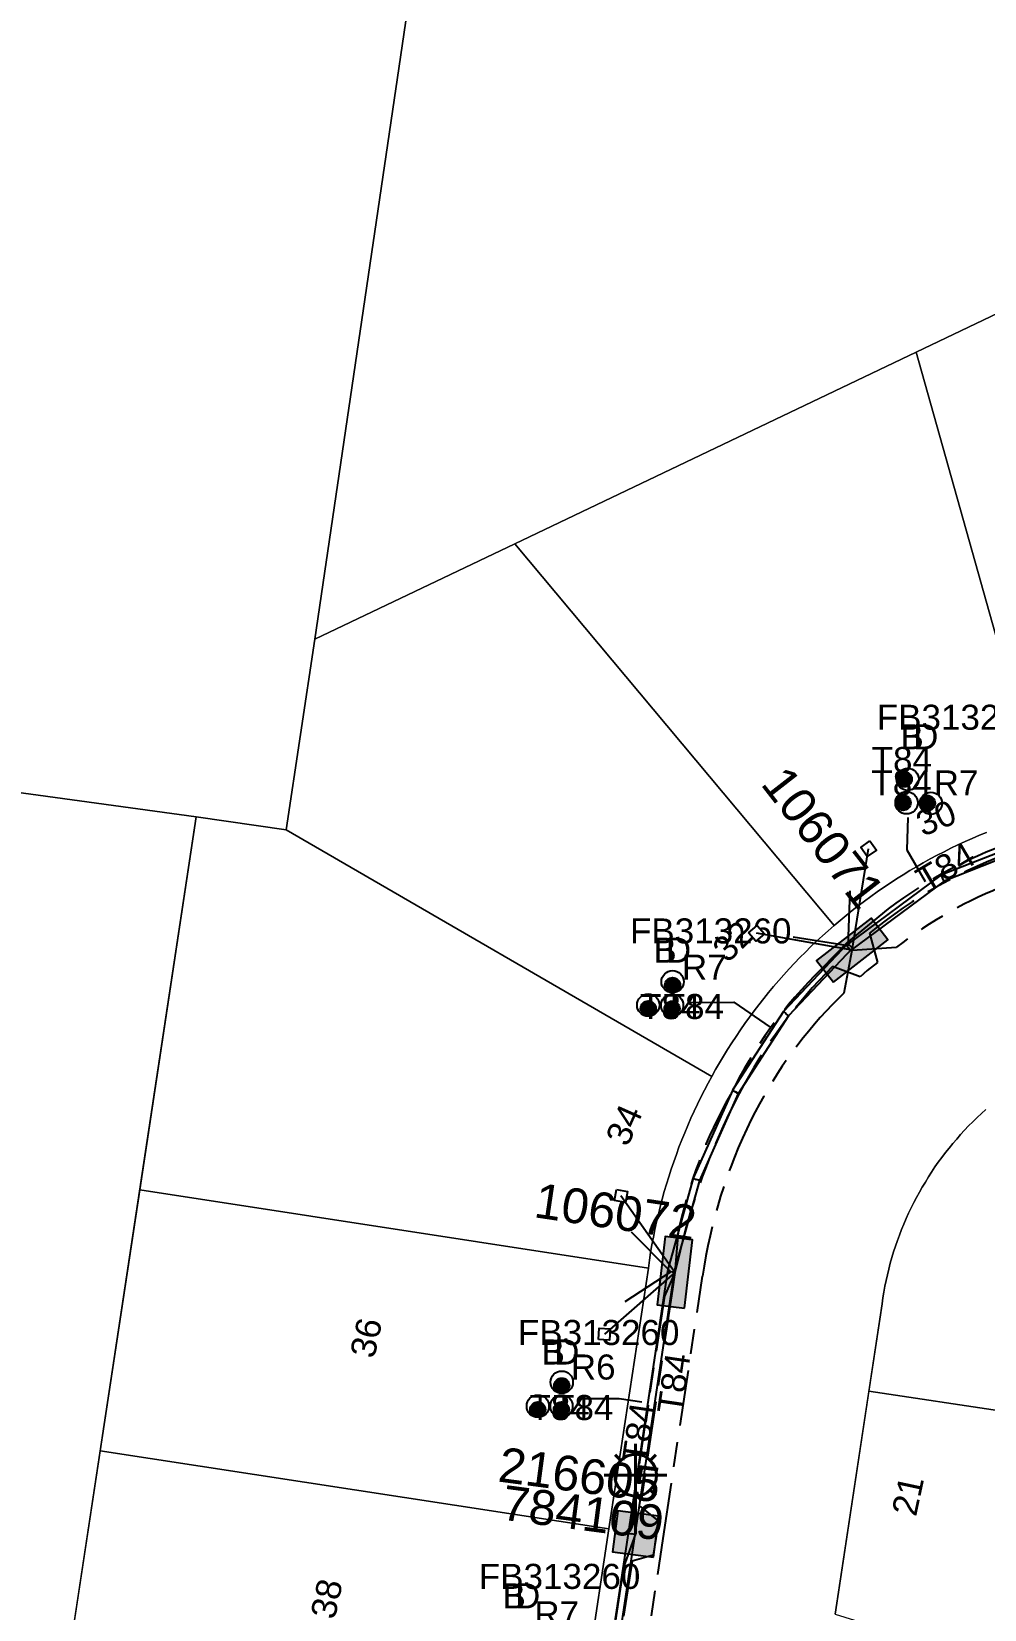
# Model space of a CAD drawing. Header units: metres. Extents: x 282960 to 285195, y 6134329 to 6136665.
# Drawn here: x 283184.7 to 283253.1, y 6135698.1 to 6135811.4 of the extents above; entities that cross this region are included whole.
import ezdxf
from ezdxf.enums import TextEntityAlignment as Align

# ---------------------------------------------------------------- set-up
doc = ezdxf.new("R2010")
doc.units = ezdxf.units.M
doc.linetypes.add('Cable Exist UG', pattern=[8.2, 4, -1.2, 1.8, -1.2])
doc.layers.get('0').update_dxf_attribs({"color": 6})
doc.layers.add('Cadastre Land Parcels_SP_EXT', color=9, linetype='Continuous', lineweight=5)
doc.layers.add('Cadastre Roads_SP_EXT', color=9, linetype='Continuous', lineweight=5)
for name, color, linetype in [('Duct_SP_EXT', 7, 'Continuous'), ('Equip_SP_SL_EXT', 7, 'Continuous'), ('Mains_LV_EXT', 7, 'Continuous'), ('Mains_SL_EXT', 7, 'Continuous'), ('Services_SP_EXT', 7, 'Continuous'), ('SupportsUG_SP_LV_EXT', 7, 'Continuous'), ('SupportsUG_SP_LV_SL_EXT', 7, 'Continuous'), ('Trench_SP_EXT', 7, 'Continuous')]:
    doc.layers.add(name, color=color, linetype=linetype)
doc.styles.add('COLUMN_LABEL', font='arial.ttf')
doc.styles.add('iecARIAL', font='arial.ttf', dxfattribs={"height": 2})
doc.styles.add('POLE_LABEL', font='arial.ttf')
doc.styles.get("Standard").update_dxf_attribs({"font": 'arial.ttf'})

# ---------------------------------------------------------------- blocks, each defined once
blk = doc.blocks.new('COLUMN_EXT')
blk.add_hatch(color=256).paths.add_polyline_path([(-1.49, 1.48), (-1.49, -1.49), (1.48, -1.49), (1.48, 1.48)])
blk.add_lwpolyline([(-1.49, -1.49), (1.48, -1.49), (1.48, 1.48), (-1.49, 1.48)], close=True)
for tag, height, style, flags, p in [('ASSET_NUM', 2.5, 'COLUMN_LABEL', 8, (2, 2)), ('STRUCTURE_PLANT_NUMBER', 0.2, 'POLE_LABEL', 9, (1.81, 0.03)), ('STREET_CODE', 0.2, 'COLUMN_LABEL', 9, (1.81, -0.2))]:
    blk.add_attdef(tag, text='', height=height, dxfattribs=dict(style=style, flags=flags)).set_placement(p, align=Align.MIDDLE_LEFT)
at = {"flags": 9}
for tag, p in [('COLUMN_TYPE', (1.81, -0.4)), ('OWNED_BY', (1.81, -0.6)), ('STATE', (1.81, -0.8)), ('USAGE', (1.81, -1)), ('LEGEND', (1.81, -1.2)), ('STREETNAME', (1.81, -1.6)), ('SUBURB', (1.81, -1.8)), ('LOCATION', (1.81, -1.4)), ('NOTES', (1.81, -2))]:
    blk.add_attdef(tag, text='', height=0.2, dxfattribs=at).set_placement(p, align=Align.MIDDLE_LEFT)
at = {"flags": 1}
blk.add_attdef('Z', (1.81, -2.35), '', height=0.2, dxfattribs=at)
blk = doc.blocks.new('PILLAR_EXT')
blk.add_hatch(color=256).paths.add_polyline_path([(-2.475, 0.99), (-2.475, -0.99), (2.475, -0.99), (2.475, 0.99)])
blk.add_lwpolyline([(-2.475, -0.99), (2.475, -0.99), (2.475, 0.99), (-2.475, 0.99)], close=True)
at = {"style": 'iecARIAL', "flags": 8}
blk.add_attdef('ASSET_NUM', (1.5, 3.5), '', height=2.5, dxfattribs=at)
for tag, p, flags in [('OWNED_BY', (0, -0.2), 9), ('STATE', (0, -0.4), 9), ('SUPPORT_TYPE', (0, -0.6), 9), ('USAGE', (0, -0.8), 9), ('LEGEND', (0, -1), 9), ('LOCATION', (0, -1.2), 9), ('STREETNAME', (0, -1.8), 9), ('SUBURB', (0, -2), 1), ('NOTES', (0, -1.4), 9), ('PARENT', (0, -1.6), 9)]:
    blk.add_attdef(tag, p, '', height=0.2, dxfattribs=dict(flags=flags))
blk = doc.blocks.new('DUCT_EXT')
blk.add_circle((0, 0.8), 0.8)
at = {"flags": 1}
blk.add_attdef('Z', (0, 0), '', height=0.2, dxfattribs=at)
at = {"flags": 9}
for tag, p in [('DUCT_CODE', (0, 0)), ('XSECT_TYPE', (0, -0.2)), ('STATE', (0, -0.6)), ('FB_REFERENCE', (0, -0.4)), ('NOTES', (0, -0.8))]:
    blk.add_attdef(tag, text='', height=0.2, dxfattribs=at).set_placement(p, align=Align.MIDDLE_LEFT)
blk = doc.blocks.new('SL_LANTERN_EXT')
at = {"lineweight": 40}
for p, q in [((-1.46, 5.68), (-1.06, 5.28)), ((0, 1.97), (0, 6.47)), ((1.46, 5.68), (1.06, 5.28)), ((-2.25, 4.22), (2.25, 4.22)), ((-1.46, 2.76), (-1.06, 3.16)), ((0, 0), (0, 2.72)), ((1.46, 2.76), (1.06, 3.16))]:
    blk.add_line(p, q, dxfattribs=at)
blk.add_circle((0, 4.22), 1.5, dxfattribs=at)
at = {"style": 'iecARIAL', "flags": 8}
blk.add_attdef('ASSET_NUM', (1.5, 1.5), '', height=2.5, dxfattribs=at)
for tag, p, height, flags in [('CONSTRUCTED_VOLTAGE', (0.98, -0.65), 0.2, 9), ('CONTROL_TYPE', (0.98, -0.85), 0.2, 9), ('LANTERN_PURPOSE', (0.98, -1.05), 0.2, 9), ('LANTERN_TYPE', (0.98, -1.25), 0.2, 9), ('LNUMBER', (2.18, -3.25), 2.5, 8), ('OPERATING_VOLTAGE', (0.98, -1.65), 0.2, 9), ('ORIENTATION', (0.98, -1.85), 0.2, 9), ('OWNED_BY', (0.98, -2.05), 0.2, 9), ('STATE', (0.98, -2.25), 0.2, 9), ('NO_PHASES', (0.98, -1.45), 0.2, 9), ('USAGE', (0.98, -2.45), 0.2, 9), ('CEXIST', (0.98, -2.65), 0.2, 9), ('CNEW', (0.98, -2.85), 0.2, 9), ('CNUMBER', (0.98, -3.05), 0.2, 9), ('CREMOVE', (0.98, -3.25), 0.2, 9), ('CREPLACE', (0.98, -3.45), 0.2, 9), ('LKINGHEIGHT', (0.98, -3.65), 0.2, 9), ('LBRACKET', (0.98, -3.85), 0.2, 9), ('LBRACKETVOCAB', (0.98, -4.05), 0.2, 9), ('LCATEGORY', (0.98, -4.25), 0.2, 9), ('LCHARGE1', (0.98, -4.45), 0.2, 9), ('LCHARGE1PERCENT', (0.98, -4.65), 0.2, 9), ('LCHARGE2', (0.98, -4.85), 0.2, 9), ('LCHARGE2PERCENT', (0.98, -5.05), 0.2, 9), ('LCHARGE3', (0.98, -5.25), 0.2, 9), ('LCHARGE3PERCENT', (0.98, -5.45), 0.2, 9), ('LEXIST', (0.98, -5.65), 0.2, 9), ('LLAMP', (0.98, -5.85), 0.2, 9), ('LLAMPVOCAB', (0.98, -6.05), 0.2, 9), ('LMAST', (0.98, -6.25), 0.2, 9), ('LMASTVOCAB', (0.98, -6.45), 0.2, 9), ('LNEW', (0.98, -6.65), 0.2, 9), ('LANTNUMBER', (0.98, -6.85), 0.2, 9), ('LOUTREACH', (0.98, -7.25), 0.2, 9), ('LOUTREACHVOCAB', (0.98, -7.45), 0.2, 9), ('LRATECODE', (0.98, -7.65), 0.2, 9), ('LREMOVE', (0.98, -7.85), 0.2, 9), ('LREPLACE', (0.98, -8.05), 0.2, 9), ('STREETNAME', (0.98, -9.25), 0.2, 9), ('LTYPE', (0.98, -8.25), 0.2, 9), ('LTYPEVOCAB', (0.98, -8.45), 0.2, 9), ('LEGEND', (0.98, -8.65), 0.2, 9), ('LOCATION', (0.98, -8.85), 0.2, 9), ('NOTES', (0.98, -9.05), 0.2, 9), ('SUBURB', (0.98, -9.45), 0.2, 1)]:
    blk.add_attdef(tag, p, '', height=height, dxfattribs=dict(flags=flags))
blk = doc.blocks.new('CCP_EXT')
at = {"flags": 9}
for tag, p in [('STATE', (0, -1.8)), ('LEGEND', (0, -1.4)), ('LIFE_SUPPORT', (0, -1.6)), ('NOTES', (0, -2))]:
    blk.add_attdef(tag, text='', height=0.2, dxfattribs=at).set_placement(p, align=Align.MIDDLE_LEFT)
blk.add_wipeout([(0, 0.57), (0.57, 0), (0, -0.57), (-0.57, 0)])
blk.add_lwpolyline([(-0.57, 0), (0, 0.57), (0.57, 0), (0, -0.57), (-0.57, 0)])
at = {"flags": 1}
blk.add_attdef('Z', (0, 0), '', height=0.2, dxfattribs=at)
at = {"flags": 9}
for tag, p in [('CCP_TYPE', (0, 0)), ('CONSTRUCTED_VOLTAGE', (0, -0.2)), ('OPERATING_VOLTAGE', (0, -0.6)), ('ORIENTATION', (0, -0.8)), ('OWNED_BY', (0, -1)), ('NO_PHASES', (0, -0.4)), ('USAGE', (0, -1.2))]:
    blk.add_attdef(tag, text='', height=0.2, dxfattribs=at).set_placement(p, align=Align.MIDDLE_LEFT)
blk = doc.blocks.new('CABLE_LARGE_EXT')
h = blk.add_hatch(color=256)
edge = h.paths.add_edge_path()
edge.add_arc((0, 0.55), 0.55, 0, 360)
blk.add_circle((0, 0.55), 0.55)
at = {"flags": 1}
blk.add_attdef('Z', (0, 0), '', height=0.2, dxfattribs=at)
at = {"flags": 9}
for tag, p in [('COND_CODE', (0, 0)), ('STATE', (0, -0.4)), ('XSECT_SIZE', (0, -0.6)), ('FB_REFERENCE', (0, -0.2)), ('NOTES', (0, -0.8))]:
    blk.add_attdef(tag, text='', height=0.2, dxfattribs=at).set_placement(p, align=Align.MIDDLE_LEFT)

msp = doc.modelspace()

# ---------------------------------------------------------------- linework, layer by layer
at = {"layer": 'Cadastre Land Parcels_SP_EXT', "linetype": 'Continuous'}
for points in [[(283090.45, 6135769.58), (283196.5, 6135755.04), (283202.95, 6135754.11), (283205.02, 6135767.79), (283205.02, 6135767.79), (283219.92, 6135869.03), (283221.9, 6135882.47), (283222.49, 6135886.46), (283223.46, 6135893.06), (283199.35, 6135896.44), (283179.54, 6135899.22)], [(283219.92, 6135869.03), (283205.02, 6135767.79), (283219.39, 6135774.65), (283248.22, 6135788.41), (283270.74, 6135799.17), (283279.75, 6135803.47), (283299.48, 6135789.82), (283319.38, 6135776.06), (283335.39, 6135764.98), (283349.6, 6135755.16), (283351.41, 6135753.91), (283367.42, 6135742.83), (283383.44, 6135731.75), (283399.46, 6135720.68)], [(283219.92, 6135869.03), (283205.02, 6135767.79), (283219.39, 6135774.65), (283248.22, 6135788.41), (283270.74, 6135799.17), (283279.75, 6135803.47), (283299.48, 6135789.82), (283319.38, 6135776.06), (283335.39, 6135764.98), (283349.6, 6135755.16), (283351.41, 6135753.91), (283367.42, 6135742.83), (283383.44, 6135731.75), (283399.46, 6135720.68)], [(283270.74, 6135799.17), (283248.22, 6135788.41), (283257.52, 6135755.37)], [(283257.52, 6135755.37), (283248.22, 6135788.41), (283219.39, 6135774.65), (283242.32, 6135747.22), (283242.75, 6135747.59), (283242.75, 6135747.59), (283243.18, 6135747.94), (283243.62, 6135748.3), (283244.06, 6135748.64), (283244.51, 6135748.98), (283244.96, 6135749.31), (283245.41, 6135749.64), (283245.88, 6135749.96), (283246.34, 6135750.27), (283246.81, 6135750.58), (283247.29, 6135750.88), (283247.76, 6135751.17), (283248.25, 6135751.45), (283248.73, 6135751.73), (283249.22, 6135752.01), (283249.72, 6135752.27), (283250.22, 6135752.53), (283250.72, 6135752.78), (283251.22, 6135753.02), (283251.73, 6135753.26), (283252.24, 6135753.49), (283252.76, 6135753.71), (283253.28, 6135753.92)], [(283182.28, 6135661.24), (283196.5, 6135755.04), (283090.45, 6135769.58)], [(283253.22, 6135734.01), (283252.91, 6135733.72), (283252.6, 6135733.43), (283252.29, 6135733.13), (283251.99, 6135732.83), (283251.7, 6135732.52), (283251.41, 6135732.21), (283251.13, 6135731.89), (283250.86, 6135731.57), (283250.59, 6135731.24), (283250.32, 6135730.91), (283250.07, 6135730.57), (283249.81, 6135730.22), (283249.57, 6135729.88), (283249.33, 6135729.52), (283249.1, 6135729.17), (283248.88, 6135728.8), (283248.66, 6135728.44), (283248.45, 6135728.07), (283248.24, 6135727.7), (283248.05, 6135727.32), (283247.86, 6135726.94), (283247.68, 6135726.56), (283247.5, 6135726.17), (283247.33, 6135725.78), (283247.17, 6135725.38), (283247.02, 6135724.99), (283246.87, 6135724.59), (283246.74, 6135724.19), (283246.6, 6135723.78), (283246.48, 6135723.37), (283246.36, 6135722.97), (283246.26, 6135722.55), (283246.16, 6135722.14), (283246.06, 6135721.73), (283245.98, 6135721.31), (283245.9, 6135720.89), (283245.83, 6135720.47), (283245.77, 6135720.05), (283244.83, 6135713.78), (283264.59, 6135710.81)]]:
    msp.add_lwpolyline(points, dxfattribs=at)
for points in [[(283233.81, 6135736.88), (283234.09, 6135737.36), (283234.38, 6135737.84), (283234.67, 6135738.32), (283234.97, 6135738.8), (283235.28, 6135739.26), (283235.6, 6135739.73), (283235.92, 6135740.19), (283236.25, 6135740.64), (283236.58, 6135741.09), (283236.92, 6135741.54), (283237.27, 6135741.98), (283237.62, 6135742.41), (283237.98, 6135742.85), (283238.35, 6135743.27), (283238.72, 6135743.69), (283239.1, 6135744.11), (283239.48, 6135744.52), (283239.87, 6135744.92), (283240.26, 6135745.32), (283240.66, 6135745.71), (283241.07, 6135746.1), (283241.48, 6135746.48), (283241.9, 6135746.85), (283242.32, 6135747.22), (283219.39, 6135774.65), (283205.02, 6135767.79), (283202.95, 6135754.11), (283233.53, 6135736.39), (283233.81, 6135736.88)], [(283229.06, 6135723.18), (283229.14, 6135723.73), (283229.24, 6135724.28), (283229.34, 6135724.83), (283229.45, 6135725.38), (283229.57, 6135725.93), (283229.7, 6135726.48), (283229.83, 6135727.02), (283229.98, 6135727.57), (283230.12, 6135728.11), (283230.28, 6135728.65), (283230.45, 6135729.18), (283230.62, 6135729.72), (283230.8, 6135730.25), (283230.99, 6135730.78), (283231.18, 6135731.3), (283231.38, 6135731.83), (283231.59, 6135732.34), (283231.81, 6135732.86), (283232.03, 6135733.38), (283232.27, 6135733.89), (283232.51, 6135734.4), (283232.75, 6135734.9), (283233.01, 6135735.4), (283233.27, 6135735.9), (283233.53, 6135736.39), (283202.95, 6135754.11), (283196.5, 6135755.04), (283192.44, 6135728.25), (283228.98, 6135722.62), (283229.06, 6135723.18)], [(283228.98, 6135722.62), (283192.44, 6135728.25), (283189.59, 6135709.49), (283226.14, 6135703.88), (283228.98, 6135722.62)], [(283264.59, 6135710.81), (283244.83, 6135713.78), (283242.4, 6135697.76), (283261.79, 6135691.75), (283264.59, 6135710.81)], [(283226.14, 6135703.88), (283189.59, 6135709.49), (283186.75, 6135690.73), (283223.31, 6135685.12), (283226.14, 6135703.88)]]:
    msp.add_lwpolyline(points, close=True, dxfattribs=at)
at = {"layer": 'Cadastre Roads_SP_EXT', "linetype": 'Continuous'}
msp.add_lwpolyline([(283242.4, 6135697.76), (283245.77, 6135720.05), (283245.83, 6135720.47), (283245.9, 6135720.89), (283245.98, 6135721.31), (283246.06, 6135721.73), (283246.16, 6135722.14), (283246.26, 6135722.55), (283246.36, 6135722.97), (283246.48, 6135723.37), (283246.6, 6135723.78), (283246.74, 6135724.19), (283246.87, 6135724.59), (283247.02, 6135724.99), (283247.17, 6135725.38), (283247.33, 6135725.78), (283247.5, 6135726.17), (283247.68, 6135726.56), (283247.86, 6135726.94), (283248.05, 6135727.32), (283248.24, 6135727.7), (283248.45, 6135728.07), (283248.66, 6135728.44), (283248.88, 6135728.8), (283249.1, 6135729.17), (283249.33, 6135729.52), (283249.57, 6135729.88), (283249.81, 6135730.22), (283250.07, 6135730.57), (283250.32, 6135730.91), (283250.59, 6135731.24), (283250.86, 6135731.57), (283251.13, 6135731.89), (283251.41, 6135732.21), (283251.7, 6135732.52), (283251.99, 6135732.83), (283252.29, 6135733.13), (283252.6, 6135733.43), (283252.91, 6135733.72), (283253.22, 6135734.01)], dxfattribs=at)
at = {"layer": 'Duct_SP_EXT'}
for p, q in [((283257.81, 6135753.92), (283249.98, 6135750.84)), ((283257.99, 6135753.47), (283250.22, 6135750.42)), ((283249.98, 6135750.84), (283243.22, 6135745.82)), ((283250.22, 6135750.42), (283243.51, 6135745.44)), ((283249.98, 6135750.84), (283250.1, 6135750.63)), ((283250.22, 6135750.42), (283250.1, 6135750.63)), ((283243.3, 6135745.93), (283238.68, 6135741.05)), ((283243.65, 6135745.6), (283239.05, 6135740.75)), ((283243.22, 6135745.82), (283243.37, 6135745.63)), ((283243.3, 6135745.93), (283243.48, 6135745.76)), ((283243.51, 6135745.44), (283243.37, 6135745.63)), ((283243.65, 6135745.6), (283243.48, 6135745.76)), ((283238.68, 6135741.05), (283235.03, 6135735.4)), ((283239.05, 6135740.75), (283235.44, 6135735.14)), ((283238.68, 6135741.05), (283238.86, 6135740.9)), ((283239.05, 6135740.75), (283238.86, 6135740.9)), ((283235.02, 6135735.38), (283232.2, 6135729.07)), ((283235.44, 6135735.15), (283232.65, 6135728.91)), ((283235.03, 6135735.4), (283235.02, 6135735.38)), ((283235.02, 6135735.38), (283235.23, 6135735.27)), ((283235.03, 6135735.4), (283235.23, 6135735.27)), ((283235.44, 6135735.14), (283235.23, 6135735.27)), ((283235.44, 6135735.15), (283235.23, 6135735.27)), ((283235.44, 6135735.14), (283235.44, 6135735.15)), ((283232.2, 6135729.07), (283230.36, 6135722.43)), ((283232.65, 6135728.91), (283230.82, 6135722.3)), ((283232.2, 6135729.07), (283232.42, 6135728.99)), ((283232.65, 6135728.91), (283232.42, 6135728.99)), ((283230.36, 6135722.4), (283227.52, 6135703.56)), ((283230.83, 6135722.33), (283228, 6135703.49)), ((283230.36, 6135722.43), (283230.59, 6135722.36)), ((283230.36, 6135722.4), (283230.59, 6135722.36)), ((283230.82, 6135722.3), (283230.59, 6135722.36)), ((283230.83, 6135722.33), (283230.59, 6135722.36)), ((283227.52, 6135703.56), (283224.7, 6135684.77)), ((283228, 6135703.49), (283225.17, 6135684.7)), ((283227.52, 6135703.56), (283227.76, 6135703.53)), ((283227.52, 6135703.56), (283227.76, 6135703.53)), ((283228, 6135703.49), (283227.76, 6135703.53)), ((283228, 6135703.49), (283227.76, 6135703.53))]:
    msp.add_line(p, q, dxfattribs=at)
for points in [[(283247.61, 6135754.98), (283247.56, 6135752.66), (283248.86, 6135750.4)], [(283232.03, 6135741.69), (283235.12, 6135741.72), (283237.74, 6135739.93)], [(283224.08, 6135713.24), (283226.88, 6135713.24), (283228.51, 6135713)]]:
    msp.add_lwpolyline(points, dxfattribs=at)
at = {"layer": 'Mains_SL_EXT', "linetype": 'Cable Exist UG'}
for points in [[(283230.89, 6135722.31), (283230.13, 6135720.6), (283230.13, 6135720.6), (283227.86, 6135705.57), (283228.06, 6135703.52)], [(283228.06, 6135703.52), (283227.2, 6135701.14), (283227.2, 6135701.14), (283225.02, 6135686.65), (283225.23, 6135684.69)]]:
    msp.add_lwpolyline(points, dxfattribs=at)
at = {"layer": 'Trench_SP_EXT', "linetype": 'Cable Exist UG'}
for points in [[(283243.34, 6135745.76), (283243.48, 6135749.73)], [(283243.34, 6135745.76), (283238.79, 6135746.5)], [(283230.59, 6135722.36), (283227.72, 6135725.23)], [(283230.59, 6135722.36), (283227.28, 6135720.19)]]:
    msp.add_lwpolyline(points, dxfattribs=at)

# ---------------------------------------------------------------- block references
at = {"layer": 'Duct_SP_EXT', "rotation": 267.8324105344952}
for name, p in [('DUCT_EXT', (283246.81, 6135757.76)), ('CABLE_LARGE_EXT', (283246.81, 6135757.76)), ('DUCT_EXT', (283246.73, 6135756.07)), ('CABLE_LARGE_EXT', (283246.73, 6135756.07)), ('DUCT_EXT', (283248.48, 6135756.04)), ('CABLE_LARGE_EXT', (283248.48, 6135756.04))]:
    msp.add_blockref(name, p, dxfattribs=at)
at = {"layer": 'Duct_SP_EXT'}
for name, p in [('DUCT_EXT', (283230.72, 6135742.39)), ('CABLE_LARGE_EXT', (283230.72, 6135742.39)), ('DUCT_EXT', (283228.97, 6135740.71)), ('DUCT_EXT', (283230.69, 6135740.7)), ('CABLE_LARGE_EXT', (283228.97, 6135740.71)), ('CABLE_LARGE_EXT', (283230.69, 6135740.7)), ('DUCT_EXT', (283222.76, 6135713.62)), ('CABLE_LARGE_EXT', (283222.76, 6135713.62)), ('DUCT_EXT', (283221.04, 6135711.9)), ('CABLE_LARGE_EXT', (283221.04, 6135711.9)), ('DUCT_EXT', (283222.74, 6135711.9)), ('CABLE_LARGE_EXT', (283222.74, 6135711.9))]:
    msp.add_blockref(name, p, dxfattribs=at)
at = {"layer": 'Equip_SP_SL_EXT'}
ref = msp.add_blockref('SL_LANTERN_EXT', (283228.06, 6135703.52), dxfattribs=at)
ref.add_attrib('ASSET_NUM', '216605', dxfattribs={"layer": '0', "height": 2.5, "rotation": 352.4541, "style": 'iecARIAL'}).set_placement((283229.56, 6135705.02), align=Align.BOTTOM_RIGHT)
at = {"layer": 'SupportsUG_SP_LV_EXT'}
ref = msp.add_blockref('PILLAR_EXT', (283243.63, 6135745.46), dxfattribs=dict(at, rotation=37.88733438729213))
ref.add_attrib('ASSET_NUM', '106071', dxfattribs={"layer": '0', "height": 2.5, "rotation": 307.8873, "style": 'iecARIAL'}).set_placement((283245.13, 6135748.96), align=Align.MIDDLE_RIGHT)
ref = msp.add_blockref('PILLAR_EXT', (283230.89, 6135722.31), dxfattribs=dict(at, rotation=83.31430707782374))
ref.add_attrib('ASSET_NUM', '106072', dxfattribs={"layer": '0', "height": 2.5, "rotation": 351.5613, "style": 'iecARIAL'}).set_placement((283232.39, 6135725.81), align=Align.MIDDLE_RIGHT)
at = {"layer": 'SupportsUG_SP_LV_SL_EXT'}
ref = msp.add_blockref('COLUMN_EXT', (283228.06, 6135703.52), dxfattribs=dict(at, rotation=82.45414272102772))
ref.add_attrib('ASSET_NUM', '784109', dxfattribs={"layer": '0', "height": 2.5, "rotation": 352.4541, "style": 'COLUMN_LABEL'}).set_placement((283230.06, 6135704.27), align=Align.MIDDLE_RIGHT)

# ---------------------------------------------------------------- texts
at = {"layer": 'Cadastre Land Parcels_SP_EXT'}
for s, rotation, p in [('30', 22.5732, (283248.7, 6135753.59)), ('32', 44.0823, (283234.67, 6135744.48)), ('34', 66.0877, (283227.49, 6135731.26)), ('36', 77.968, (283209.29, 6135716.06)), ('21', 77.9709, (283248.21, 6135704.71)), ('38', 77.97, (283206.45, 6135697.31))]:
    msp.add_text(s, height=1.8, rotation=rotation, dxfattribs=at).set_placement(p)
at = {"layer": 'Duct_SP_EXT'}
for s, p in [('FB313260', (283245.39, 6135761.29)), ('B', (283247.09, 6135759.89)), ('D', (283248, 6135759.89)), ('T84', (283245.02, 6135758.25)), ('T84', (283245, 6135756.58)), ('R7', (283249.48, 6135756.57)), ('FB313260', (283227.66, 6135745.94)), ('B', (283229.34, 6135744.56)), ('D', (283230.24, 6135744.56)), ('R7', (283231.39, 6135743.34)), ('T84', (283228.38, 6135740.5)), ('T84', (283230.08, 6135740.51)), ('FB313260', (283219.61, 6135717.09)), ('B', (283221.31, 6135715.69)), ('D', (283222.21, 6135715.69)), ('R6', (283223.41, 6135714.61)), ('T84', (283220.44, 6135711.7)), ('T84', (283222.14, 6135711.7)), ('FB313260', (283216.8, 6135699.57)), ('B', (283218.5, 6135698.17)), ('D', (283219.4, 6135698.17)), ('R7', (283220.79, 6135696.88))]:
    msp.add_text(s, height=1.8, dxfattribs=at).set_placement(p)
at = {"layer": 'Mains_LV_EXT'}
for rotation, p in [(30.6252, (283248.92, 6135749.56)), (81.6064, (283231.38, 6135712.06)), (81.7549, (283228.85, 6135708.51))]:
    msp.add_text('T84', height=1.8, rotation=rotation, dxfattribs=at).set_placement(p)

# ---------------------------------------------------------------- next in the draw order: block references
at = {"layer": 'Services_SP_EXT'}
for p, rotation in [((283244.8, 6135752.74), 259.8873342632507), ((283236.75, 6135746.67), 355.8873341057564), ((283227.01, 6135727.8), 305.3143072330199), ((283225.82, 6135717.87), 41.31430702293889)]:
    msp.add_blockref('CCP_EXT', p, dxfattribs=dict(at, rotation=rotation))

# ---------------------------------------------------------------- next in the draw order: linework, layer by layer
at = {"layer": 'Cadastre Roads_SP_EXT', "linetype": 'Continuous'}
msp.add_lwpolyline([(283253.28, 6135753.92), (283252.76, 6135753.71), (283252.24, 6135753.49), (283251.73, 6135753.26), (283251.22, 6135753.02), (283250.72, 6135752.78), (283250.22, 6135752.53), (283249.72, 6135752.27), (283249.22, 6135752.01), (283248.73, 6135751.73), (283248.25, 6135751.45), (283247.76, 6135751.17), (283247.29, 6135750.88), (283246.81, 6135750.58), (283246.34, 6135750.27), (283245.88, 6135749.96), (283245.41, 6135749.64), (283244.96, 6135749.31), (283244.51, 6135748.98), (283244.06, 6135748.64), (283243.62, 6135748.3), (283243.18, 6135747.94), (283242.75, 6135747.59), (283242.32, 6135747.22), (283241.9, 6135746.85), (283241.48, 6135746.48), (283241.07, 6135746.1), (283240.66, 6135745.71), (283240.26, 6135745.32), (283239.87, 6135744.92), (283239.48, 6135744.52), (283239.1, 6135744.11), (283238.72, 6135743.69), (283238.35, 6135743.27), (283237.98, 6135742.85), (283237.62, 6135742.41), (283237.27, 6135741.98), (283236.92, 6135741.54), (283236.58, 6135741.09), (283236.25, 6135740.64), (283235.92, 6135740.19), (283235.6, 6135739.73), (283235.28, 6135739.26), (283234.97, 6135738.8), (283234.67, 6135738.32), (283234.38, 6135737.84), (283234.09, 6135737.36), (283233.81, 6135736.88), (283233.53, 6135736.39), (283233.27, 6135735.9), (283233.01, 6135735.4), (283232.75, 6135734.9), (283232.51, 6135734.4), (283232.27, 6135733.89), (283232.03, 6135733.38), (283231.81, 6135732.86), (283231.59, 6135732.34), (283231.38, 6135731.83), (283231.18, 6135731.3), (283230.99, 6135730.78), (283230.8, 6135730.25), (283230.62, 6135729.72), (283230.45, 6135729.18), (283230.28, 6135728.65), (283230.12, 6135728.11), (283229.98, 6135727.57), (283229.83, 6135727.02), (283229.7, 6135726.48), (283229.57, 6135725.93), (283229.45, 6135725.38), (283229.34, 6135724.83), (283229.24, 6135724.28), (283229.14, 6135723.73), (283229.06, 6135723.18), (283228.98, 6135722.62), (283226.14, 6135703.88), (283223.31, 6135685.12)], dxfattribs=at)
at = {"layer": 'Mains_LV_EXT', "linetype": 'Cable Exist UG'}
for points in [[(283273.67, 6135754.52), (283270.28, 6135754.83), (283270.28, 6135754.83, 0.076094), (283259.38, 6135753.81), (283259.38, 6135753.81), (283259.3, 6135752.65), (283257.34, 6135752.19), (283256.12, 6135752.82), (283255.39, 6135752.61), (283255.39, 6135752.61, 0.08794), (283244.87, 6135746.68), (283244.87, 6135746.68), (283245.44, 6135744.56), (283244.69, 6135744), (283244.19, 6135743.53), (283242.22, 6135744.29), (283242.22, 6135744.29, 0.076148), (283235.51, 6135735.16), (283235.51, 6135735.16, 0.053296), (283231.65, 6135725.42), (283231.65, 6135725.42), (283230.89, 6135722.31)], [(283243.63, 6135745.46), (283246.81, 6135745.67), (283246.81, 6135745.67, -0.073666), (283254.79, 6135750.16), (283254.79, 6135750.16, -0.021172), (283258.88, 6135751.68), (283258.88, 6135751.68), (283261.44, 6135752.23), (283261.44, 6135752.23, -0.080063), (283273.03, 6135752.52), (283273.03, 6135752.52, -0.066878), (283282.26, 6135749.94), (283282.26, 6135749.94, -0.046238), (283288.09, 6135746.74), (283288.09, 6135746.74), (283294.77, 6135742.18), (283311.24, 6135730.32), (283327.39, 6135719.17), (283340.74, 6135710.36), (283340.64, 6135708.03), (283340.64, 6135708.03), (283342.77, 6135706.79), (283357.42, 6135696.6)], [(283227.21, 6135684.39), (283230.04, 6135703.2), (283232.88, 6135722.03), (283232.88, 6135722.03, -0.080189), (283236.37, 6135733.28), (283236.37, 6135733.28, -0.077008), (283242.19, 6135741.54), (283242.19, 6135741.54), (283243.04, 6135742.4), (283243.63, 6135745.46)]]:
    msp.add_lwpolyline(points, format="xyb", dxfattribs=at)
msp.add_lwpolyline([(283230.89, 6135722.31), (283230.71, 6135721.11), (283230.71, 6135721.11), (283228.4, 6135705.49), (283229.68, 6135704.45), (283229.68, 6135704.45), (283229.51, 6135703.19), (283229.32, 6135702), (283227.81, 6135701.57), (283227.81, 6135701.57), (283225.55, 6135686.82), (283225.23, 6135684.69)], dxfattribs=at)
at = {"layer": 'Mains_SL_EXT', "linetype": 'Cable Exist UG'}
for points in [[(283257.99, 6135753.42), (283255.79, 6135753.44), (283255.79, 6135753.44, 0.082782), (283246.21, 6135748.42), (283246.21, 6135748.42), (283243.23, 6135745.99)], [(283243.23, 6135745.99), (283241.45, 6135744.13), (283241.45, 6135744.13, 0.08748), (283234.87, 6135735.06), (283234.87, 6135735.06, 0.077473), (283231.13, 6135725.22), (283231.13, 6135725.22), (283230.89, 6135722.31)]]:
    msp.add_lwpolyline(points, format="xyb", dxfattribs=at)
at = {"layer": 'Services_SP_EXT'}
for points in [[(283243.63, 6135745.46), (283244.8, 6135752.74)], [(283243.63, 6135745.46), (283236.75, 6135746.67)], [(283230.89, 6135722.31), (283227.01, 6135727.8)], [(283230.89, 6135722.31), (283225.82, 6135717.87)]]:
    msp.add_lwpolyline(points, dxfattribs=at)

doc.saveas('drawing.dxf')
